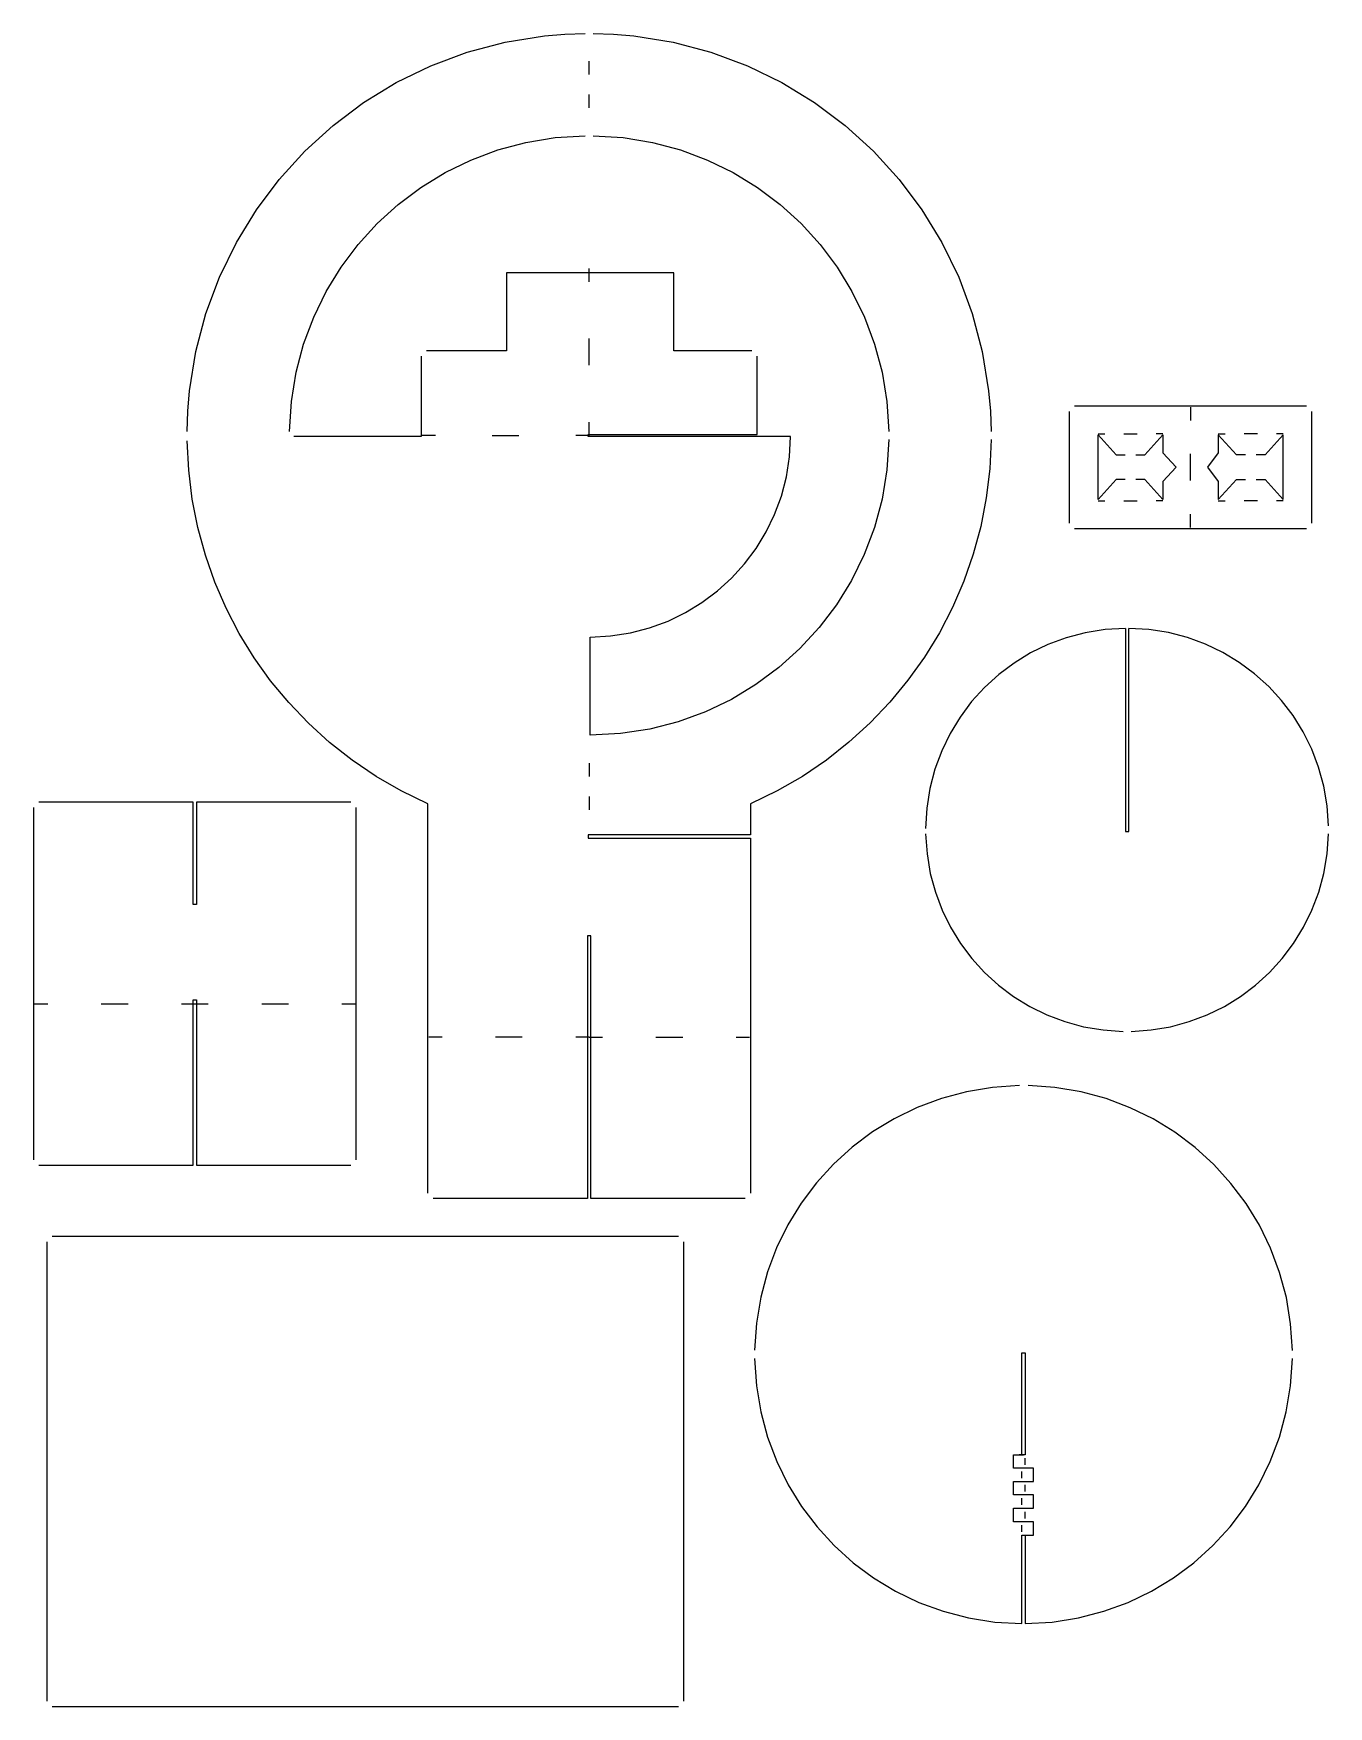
# Model space of a CAD drawing. Extents: x 12 to 206, y 14 to 264.
import ezdxf

# ---------------------------------------------------------------- set-up
doc = ezdxf.new("R2010")
doc.units = 0

msp = doc.modelspace()

# ---------------------------------------------------------------- linework, layer by layer
at = {"layer": 'Layer 1', "color": 10}
for points in [[(35.302631, 204.932686), (35.409359, 207.983785), (35.665622, 210.99446), (36.612204, 216.879989), (38.113284, 222.560176), (40.139764, 228.005926), (42.662548, 233.188142), (45.652539, 238.077728), (49.080642, 242.645588), (52.91776, 246.862625), (57.134797, 250.699743), (61.702657, 254.127846), (66.592243, 257.117838), (71.774459, 259.640622), (77.220209, 261.667102), (82.900397, 263.168181), (88.785925, 264.114764), (91.7966, 264.371027), (94.847699, 264.477754)], [(96.052105, 264.477754), (99.103204, 264.371027), (102.113879, 264.114764), (107.999405, 263.168181), (113.679586, 261.667102), (119.125324, 259.640622), (124.30752, 257.117838), (129.197075, 254.127846), (133.764892, 250.699743), (137.981872, 246.862625), (141.818917, 242.645588), (145.246929, 238.077728), (148.236809, 233.188142), (150.75946, 228.005926), (152.785781, 222.560176), (154.286677, 216.879989), (155.233048, 210.99446), (155.489193, 207.983785), (155.595795, 204.932686)], [(95.449902, 258.3317), (95.449902, 260.331234)], [(95.449902, 253.330796), (95.449902, 255.331709)], [(50.605755, 204.928552), (50.88907, 209.426002), (51.603294, 213.792476), (52.727005, 218.006553), (54.238783, 222.046812), (56.117205, 225.89183), (58.34085, 229.520187), (60.888296, 232.91046), (63.738123, 236.041229), (66.868908, 238.891072), (70.25923, 241.438566), (73.887667, 243.662292), (77.732799, 245.540827), (81.773202, 247.05275), (85.987457, 248.176639), (90.354141, 248.891073), (94.851833, 249.17463)], [(96.047971, 249.17463), (100.545421, 248.891073), (104.911893, 248.176639), (109.125963, 247.05275), (113.166209, 245.540827), (117.011207, 243.662292), (120.639533, 241.438566), (124.029764, 238.891072), (127.160476, 236.041229), (130.010246, 232.91046), (132.557649, 229.520187), (134.781264, 225.89183), (136.659665, 222.046812), (138.17143, 218.006553), (139.295135, 213.792476), (140.009357, 209.426002), (140.292672, 204.928552)], [(119.80123, 216.98226), (108.101679, 216.98226), (108.101679, 228.683189), (83.101294, 228.683189), (83.101294, 216.98226), (71.097196, 216.98226)], [(95.449902, 227.331333), (95.449902, 229.330868)], [(95.449902, 214.831141), (95.449902, 218.83021)], [(70.297933, 216.182997), (70.297933, 204.178899), (51.249299, 204.178899)], [(140.292672, 203.732414), (140.006023, 199.203867), (139.282674, 194.808909), (138.144585, 190.569283), (136.613716, 186.506732), (134.712029, 182.642998), (132.461483, 178.999824), (129.884039, 175.598952), (127.001657, 172.462124), (123.836298, 169.611083), (120.409923, 167.067572), (116.744491, 164.853333), (112.861964, 162.990108), (108.784302, 161.49964), (104.533465, 160.403671), (100.131414, 159.723945), (95.600109, 159.482202), (95.601487, 174.178988), (98.661693, 174.347897), (101.633287, 174.813699), (104.501391, 175.561518), (107.251127, 176.576475), (109.867619, 177.843694), (112.335989, 179.348298), (114.64136, 181.07541), (116.768856, 183.010152), (118.703597, 185.137647), (120.430709, 187.443018), (121.935313, 189.911388), (123.202532, 192.52788), (124.21749, 195.277616), (124.965308, 198.14572), (125.43111, 201.117314), (125.600019, 204.177521), (95.298318, 204.178899), (95.298318, 204.482067), (120.601871, 204.482067), (120.601871, 216.182997)], [(167.299481, 207.932677), (167.299481, 191.228088)], [(202.803279, 208.73194), (168.098744, 208.73194)], [(185.451011, 208.580356), (185.451011, 206.580821)], [(203.602542, 191.228088), (203.602542, 207.932677)], [(95.449902, 204.330483), (95.449902, 206.330018)], [(71.297012, 90.977124), (71.299768, 149.241994), (67.338835, 151.153343), (63.563446, 153.326488), (59.982731, 155.74766), (56.605823, 158.40309), (53.441855, 161.279008), (50.499958, 164.361647), (47.789265, 167.637237), (45.318908, 171.092009), (43.098019, 174.712194), (41.135731, 178.484023), (39.441175, 182.393727), (38.023483, 186.427538), (36.891789, 190.571686), (36.055224, 194.812402), (35.52292, 199.135918), (35.304009, 203.528464)], [(72.449052, 204.330483), (70.449518, 204.330483)], [(80.948797, 204.330483), (84.949244, 204.330483)], [(95.449902, 204.330483), (93.448989, 204.330483)], [(155.595795, 203.72828), (155.390767, 199.321984), (154.870182, 194.984189), (154.043236, 190.728814), (152.919127, 186.569778), (151.50705, 182.520997), (149.816202, 178.596392), (147.855782, 174.80988), (145.634984, 171.17538), (143.163007, 167.70681), (140.449047, 164.418087), (137.5023, 161.323132), (134.331963, 158.435861), (130.947234, 155.770194), (127.357309, 153.340048), (123.571385, 151.159342), (119.598659, 149.241994), (119.601415, 144.569063), (95.298318, 144.569063), (95.298318, 144.090883), (119.601415, 144.090883), (119.601415, 90.977124)], [(171.601719, 204.581286), (172.602175, 204.581286)], [(175.650398, 197.732432), (174.298541, 197.732432), (171.601719, 194.732441), (171.601719, 204.429702), (174.298541, 201.429711), (175.650398, 201.429711)], [(175.450582, 204.581286), (177.450117, 204.581286)], [(177.250301, 201.429711), (178.602157, 201.429711), (181.29898, 204.429702), (181.29898, 201.731501), (183.299893, 199.580382), (181.29898, 197.429264), (181.29898, 194.732441), (178.602157, 197.732432), (177.250301, 197.732432)], [(181.29898, 204.581286), (180.299902, 204.581286)], [(193.651722, 201.429711), (192.299866, 201.429711), (189.601665, 204.429702), (189.601665, 201.731501), (188.001762, 199.580382), (189.601665, 197.429264), (189.601665, 194.732441), (192.299866, 197.732432), (193.651722, 197.732432)], [(189.601665, 204.581286), (190.602122, 204.581286)], [(195.451441, 204.581286), (193.450528, 204.581286)], [(195.250247, 197.732432), (196.602104, 197.732432), (199.298926, 194.732441), (199.298926, 204.429702), (196.602104, 201.429711), (195.250247, 201.429711)], [(199.298926, 204.581286), (198.299848, 204.581286)], [(185.451011, 197.580848), (185.451011, 201.579917)], [(171.601719, 194.580857), (172.602175, 194.580857)], [(175.450582, 194.580857), (177.450117, 194.580857)], [(181.29898, 194.580857), (180.299902, 194.580857)], [(189.601665, 194.580857), (190.602122, 194.580857)], [(195.451441, 194.580857), (193.450528, 194.580857)], [(199.298926, 194.580857), (198.299848, 194.580857)], [(168.098744, 190.428825), (202.803279, 190.428825)], [(185.451011, 190.580409), (185.451011, 192.579944)], [(175.709653, 175.479857), (172.659612, 175.30274), (169.698262, 174.830831), (166.840334, 174.078879), (164.100557, 173.061636), (161.493661, 171.79385), (159.034377, 170.290273), (156.737433, 168.565653), (154.61756, 166.634741), (152.689487, 164.512288), (150.967944, 162.213042), (149.467662, 159.751754), (148.203369, 157.143174), (147.189796, 154.402053), (146.441673, 151.543139), (145.973729, 148.581183), (145.800694, 145.530935)], [(175.709653, 175.479857), (175.711031, 145.089962), (176.190589, 145.089962), (176.191967, 175.479857)], [(206.095415, 145.931944), (205.885304, 148.951588), (205.386564, 151.881474), (204.613648, 154.707325), (203.58101, 157.414863), (202.303102, 159.989811), (200.794378, 162.417891), (199.069291, 164.684824), (197.142295, 166.776335), (195.027842, 168.678144), (192.740386, 170.375975), (190.29438, 171.855549), (187.704277, 173.102589), (184.984532, 174.102818), (182.149596, 174.841957), (179.213923, 175.30573), (176.191967, 175.479857)], [(95.449902, 155.33017), (95.449902, 153.329257)], [(95.449902, 150.329266), (95.449902, 148.329732)], [(12.296269, 148.681132), (12.296269, 95.978028)], [(59.80141, 149.481772), (36.687561, 149.481772), (36.687561, 134.178649), (36.209381, 134.178649), (36.209381, 149.481772), (13.09691, 149.481772)], [(60.600672, 95.978028), (60.600672, 148.681132)], [(145.806206, 144.727538), (146.013367, 141.732997), (146.504573, 138.826061), (147.265792, 136.020763), (148.282994, 133.331133), (149.542147, 130.771203), (151.029219, 128.355004), (152.730179, 126.096568), (154.630995, 124.009926), (156.717638, 122.109109), (158.976074, 120.408149), (161.392272, 118.921077), (163.952202, 117.661925), (166.641832, 116.644723), (169.44713, 115.883503), (172.354066, 115.392297), (175.348607, 115.185136)], [(176.553013, 115.185136), (179.547554, 115.392297), (182.45449, 115.883503), (185.259788, 116.644723), (187.949418, 117.661925), (190.509348, 118.921077), (192.925546, 120.408149), (195.183983, 122.109109), (197.270625, 124.009926), (199.171442, 126.096568), (200.872402, 128.355004), (202.359474, 130.771203), (203.618626, 133.331133), (204.635828, 136.020763), (205.397048, 138.826061), (205.888253, 141.732997), (206.095415, 144.727538)], [(118.802152, 90.177861), (95.688303, 90.177861), (95.688303, 129.480913), (95.210123, 129.480913), (95.210123, 90.177861)], [(12.447853, 119.3289), (14.448766, 119.3289)], [(13.09691, 95.177387), (36.209381, 95.177387), (36.209381, 119.881493), (36.687561, 119.881493), (36.687561, 95.177387), (59.80141, 95.177387)], [(22.448283, 119.3289), (26.44873, 119.3289)], [(34.448247, 119.3289), (36.44916, 119.3289)], [(36.44916, 119.3289), (38.448694, 119.3289)], [(46.449589, 119.3289), (50.448658, 119.3289)], [(58.449553, 119.3289), (60.449088, 119.3289)], [(73.449509, 114.329374), (71.448596, 114.329374)], [(85.449473, 114.329374), (81.449025, 114.329374)], [(95.449902, 114.329374), (93.448989, 114.329374)], [(95.449902, 114.329374), (97.449437, 114.329374)], [(105.450332, 114.329374), (109.449401, 114.329374)], [(117.450296, 114.329374), (119.44983, 114.329374)], [(159.848424, 107.062974), (155.828392, 106.803787), (151.925208, 106.160856), (148.15792, 105.15319), (144.54558, 103.799799), (141.107235, 102.119691), (137.861937, 100.131876), (134.828734, 97.855363), (132.026676, 95.309162), (129.474813, 92.512281), (127.192195, 89.483731), (125.197871, 86.242519), (123.51089, 82.807656), (122.150303, 79.198151), (121.135159, 75.433013), (120.484508, 71.531251), (120.217398, 67.511875)], [(200.685233, 67.430571), (200.426046, 71.450603), (199.783113, 75.353789), (198.775441, 79.121083), (197.422037, 82.733436), (195.741908, 86.171801), (193.754063, 89.41713), (191.477507, 92.450376), (188.931249, 95.25249), (186.134295, 97.804426), (183.105653, 100.087136), (179.864331, 102.081571), (176.429334, 103.768685), (172.819671, 105.12943), (169.054349, 106.144759), (165.152375, 106.795622), (161.132756, 107.062974)], [(95.210123, 90.177861), (72.097652, 90.177861)], [(14.297182, 83.680407), (14.297182, 14.976892)], [(108.801723, 84.481048), (15.096445, 84.481048)], [(109.600986, 14.976892), (109.600986, 83.680407)], [(120.21602, 66.226164), (120.478707, 62.175095), (121.130761, 58.243593), (122.152661, 54.451004), (123.524886, 50.816673), (125.227912, 47.359948), (127.242219, 44.100175), (129.548283, 41.056701), (132.126584, 38.248871), (134.957599, 35.696032), (138.021806, 33.417531), (141.299682, 31.432713), (144.771707, 29.760925), (148.418358, 28.421515), (152.220113, 27.433827), (156.157451, 26.817208), (160.210848, 26.591005)], [(160.210848, 26.591005), (160.210848, 39.828448), (161.949933, 39.828448), (161.949933, 41.827983), (158.949942, 41.827983), (158.949942, 43.828895), (161.949933, 43.828895), (161.949933, 45.82843), (158.949942, 45.82843), (158.949942, 47.827965), (161.949933, 47.827965), (161.949933, 49.828878), (158.949942, 49.828878), (158.949942, 51.828412), (160.450627, 51.828412), (160.210848, 51.828412), (160.210848, 67.068146), (160.690406, 67.068146), (160.690406, 51.828412), (159.811217, 51.828412)], [(160.690406, 26.591005), (164.743803, 26.817208), (168.68114, 27.433827), (172.482895, 28.421515), (176.129546, 29.760925), (179.601571, 31.432713), (182.879448, 33.417531), (185.943655, 35.696032), (188.774669, 38.248871), (191.35297, 41.056701), (193.659035, 44.100175), (195.673341, 47.359948), (197.376368, 50.816673), (198.748592, 54.451004), (199.770493, 58.243593), (200.422547, 62.175095), (200.685233, 66.226164)], [(160.690406, 50.329106), (160.690406, 51.328184)], [(160.210848, 48.328193), (160.210848, 49.328649)], [(160.210848, 44.329124), (160.210848, 45.328202)], [(160.690406, 46.328658), (160.690406, 47.329115)], [(160.690406, 42.328211), (160.690406, 43.328667)], [(160.210848, 40.328676), (160.210848, 41.329133)], [(160.690406, 39.828448), (160.690406, 26.591005)], [(15.096445, 14.176251), (108.801723, 14.176251)]]:
    msp.add_lwpolyline(points, dxfattribs=at)

doc.saveas('drawing.dxf')
